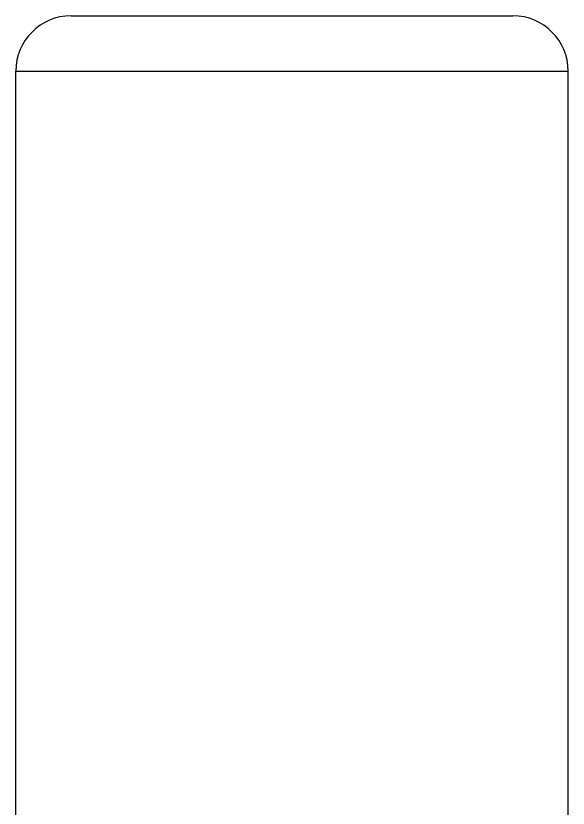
# Model space of a CAD drawing. Extents: x -5791 to -5371, y -4731 to -4434.
# Drawn here: x -5468.246 to -5466.246, y -4560.861 to -4557.994 of the extents above; entities that cross this region are included whole.
import ezdxf

# ---------------------------------------------------------------- set-up
doc = ezdxf.new("R2010")
doc.units = 0
doc.header["$LTSCALE"] = 7
doc.linetypes.add('CENTER', pattern=[2, 1.25, -0.25, 0.25, -0.25])
doc.layers.add('1', color=1, linetype='CENTER')
doc.layers.add('DWG', color=7, linetype='CONTINUOUS')

# ---------------------------------------------------------------- blocks, each defined once
blk = doc.blocks.new('A$C09467778')
at = {"layer": '1', "color": 7, "linetype": 'Continuous'}
for p, q in [((7.2969, 37.2789), (8.8969, 37.2789)), ((7.0969, 37.0789), (9.0969, 37.0789)), ((7.0969, 31.9735), (7.0969, 37.0789)), ((9.0969, 31.9735), (9.0969, 37.0789))]:
    blk.add_line(p, q, dxfattribs=at)
for centre, start, end in [((7.2969, 37.0789), 90, 180), ((8.8969, 37.0789), 0, 89.9959)]:
    blk.add_arc(centre, 0.2, start, end, dxfattribs=at)

msp = doc.modelspace()

# ---------------------------------------------------------------- block references
at = {"layer": 'DWG'}
msp.add_blockref('A$C09467778', (-5475.34243, -4595.27297), dxfattribs=at)

doc.saveas('drawing.dxf')
